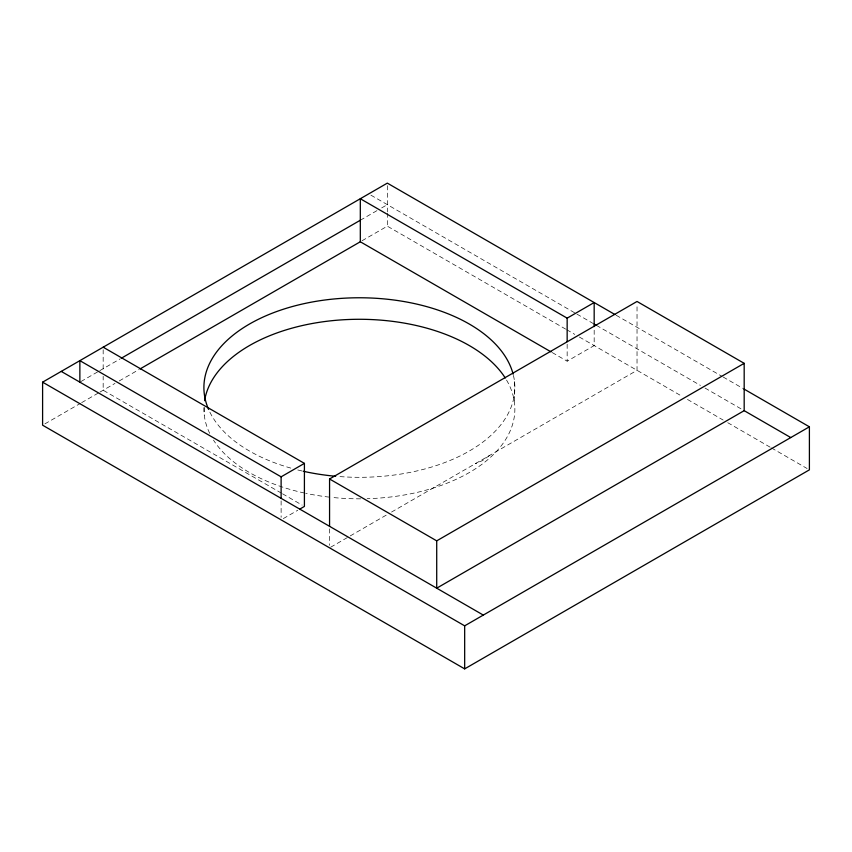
<?xml version="1.0" encoding="UTF-8"?>
<svg xmlns="http://www.w3.org/2000/svg" width="852" height="852" viewBox="0 0 852 852"><rect width="100%" height="100%" fill="white"/><g stroke="black" fill="none" stroke-linecap="round" stroke-linejoin="round"><path stroke-width="0.64" stroke-dasharray="4.26 3.19" d="M489.431 455.543L482.562 460.57L475.299 463.701M80.983 381.515L98.725 371.27M99.833 370.631L120.377 358.767M360.311 220.242L377.202 210.497M381.707 207.899L387.33 204.65M44.9 423.87L80.525 403.305M81.675 402.634L98.907 392.687M100.057 392.026L114.999 383.4M119.237 380.95L138.748 369.683M362.057 240.754L387.33 226.163L565.59 329.074M283.333 518.591L297.753 510.263M552.213 352.558L567.155 361.184L594.174 345.582L594.174 329.128M330.714 547.176L349.075 536.579M350.225 535.919L386.946 514.714M391.537 512.063L637.03 370.322L637.03 304.1M616.188 315.261L721.995 376.35M723.146 377.01L742.699 388.299M370.897 195.151L575.792 313.451M576.942 314.111L594.174 324.069M596.432 325.368L700.397 385.392M705.009 388.054L744.179 410.664M566.74 329.745L574.791 334.389M579.392 337.051L681.749 396.137M687.5 399.46L723.146 420.047M727.746 422.698L770.293 447.268M771.443 447.928L807.1 468.515M281.416 493.138L103.167 390.227L103.167 376.307M282.566 493.809L302.109 505.087M567.155 344.229L567.155 361.184M514.512 381.536L514.512 403.06M387.33 185.661L387.33 211.818M387.33 213.128L387.33 226.163M329.564 528.858L329.564 545.312M281.117 500.88L281.117 517.334M204.246 407.458L204.246 415.052M103.167 349.725L103.167 371.238M506.546 380.077A155.479 89.769 0 0 1 367.18 498.708M360.63 498.825A155.479 89.769 0 0 1 331.822 497.398M329.266 497.121A155.479 89.769 0 0 1 305.751 493.319M304.473 493.042A155.479 89.769 0 0 1 213.511 440.122M209.698 433.327A155.479 89.769 0 0 1 203.937 407.245M513.437 375.412A155.479 89.769 0 0 1 336.987 476.375M301.938 470.954A155.479 89.769 0 0 1 296.922 469.74M290.809 468.099A155.479 89.769 0 0 1 209.134 410.621"/><path stroke-width="1.28" d="M743.849 388.959L809.4 426.809L809.4 469.846L464.67 668.873L42.6 425.191L42.6 382.165L387.33 183.127L615.038 314.59M121.527 358.106L360.311 220.242M139.898 369.022L360.311 241.766L551.063 351.897M79.864 382.165L79.864 360.641L281.117 476.832L304.409 463.382L304.409 506.418L299.979 508.985M360.311 241.766L360.311 198.729L567.155 318.147L594.174 302.545L594.174 326.593M329.564 526.323L329.564 478.984L637.03 301.47L744.179 363.335L744.179 410.664L436.714 588.178L436.714 540.85L744.179 363.335M42.6 382.165L464.67 625.837L809.4 426.809M594.174 324.069L596.432 325.368M744.179 410.664L790.762 437.566M103.167 347.19L304.409 463.382M329.564 478.984L436.714 540.85M61.237 371.397L483.297 615.08M567.155 318.147L567.155 341.62M464.67 625.837L464.67 668.873M281.117 476.832L281.117 498.345M204.576 400.696A155.479 89.769 0 0 1 339.213 320.043A155.479 89.769 0 0 1 505.257 377.99M335.688 476.257A155.479 89.769 0 0 1 303.205 471.241M208.591 409.418A155.479 89.769 0 0 1 328.829 299.521A155.479 89.769 0 0 1 513.138 374.188"/></g></svg>
